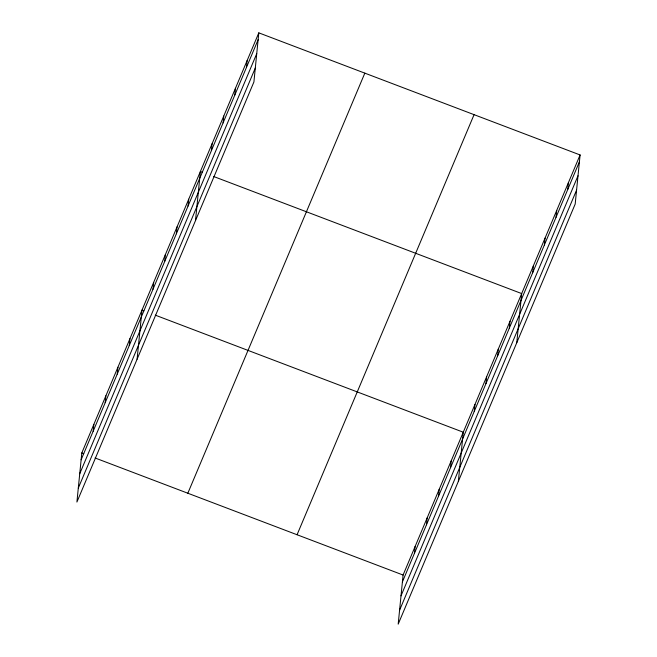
<?xml version="1.0" encoding="UTF-8"?>
<svg xmlns="http://www.w3.org/2000/svg" width="657" height="657" viewBox="0 0 657 657"><rect width="100%" height="100%" fill="white"/><g stroke="black" fill="none" stroke-linecap="round" stroke-linejoin="round"><path stroke-width="0.99" d="M258.809 32.85L81.813 452.936L76.91 502.047L253.914 81.961L258.809 32.85L580.09 154.953L575.187 204.064L398.191 624.15L403.086 575.039L580.09 154.953M93.163 431.238L93.852 424.365M105.202 402.675L105.884 395.801M117.233 374.112L117.923 367.238M129.273 345.541L129.955 338.675M137.091 359.215L141.994 310.104L143.883 310.827M152.991 289.252L153.672 282.379M164.669 261.527L165.359 254.653M176.355 233.802L177.037 226.928M188.033 206.076L188.723 199.202M195.499 220.588L200.401 171.477L202.299 172.2M211.398 150.625L212.088 143.752M223.084 122.9L223.766 116.026M234.763 95.175L235.452 88.301M246.441 67.449L247.131 60.575M414.436 553.342L415.125 546.476M426.475 524.779L427.165 517.905M438.515 496.216L439.196 489.342M450.546 467.644L451.236 460.779M458.364 481.318L463.267 432.207L155.249 315.138M474.264 411.356L474.954 404.482M485.95 383.631L486.632 376.757M497.628 355.905L498.318 349.031M509.315 328.18L509.996 321.306M516.78 342.691L521.683 293.58L213.656 176.511M532.679 272.729L533.361 265.855M544.357 245.004L545.047 238.13M556.036 217.278L556.725 210.404M567.722 189.553L568.404 182.679M81.123 459.81L258.127 39.724M79.735 473.746L256.739 53.66M78.298 488.11L255.302 68.024M187.836 493.226L364.832 73.141M297.071 534.741L474.067 114.663M402.404 581.913L579.4 161.827M401.008 595.85L578.012 175.764M399.579 610.213L576.575 190.128M81.813 452.936L83.71 453.65M95.068 457.97L403.086 575.039"/></g></svg>
